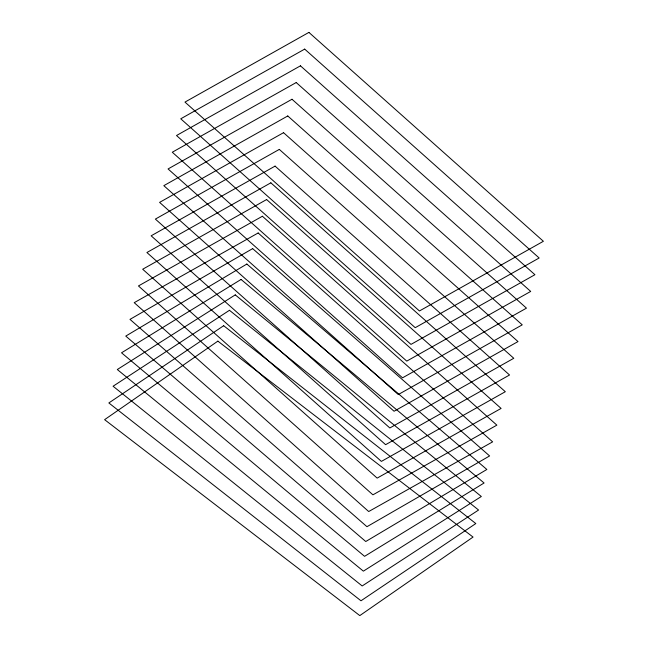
<?xml version="1.0" encoding="UTF-8"?>
<svg xmlns="http://www.w3.org/2000/svg" width="648" height="648" viewBox="0 0 648 648"><rect width="100%" height="100%" fill="white"/><g stroke="black" fill="none" stroke-linecap="round" stroke-linejoin="round"><path stroke-width="0.97" d="M217.866 341.132L104.612 419.661L359.802 615.6L473.048 537.071L217.866 341.132M223.665 325.717L108.848 402.951L360.993 600.785L475.81 523.552L223.665 325.717M229.457 310.295L113.076 386.232L362.183 585.97L478.572 510.033L229.457 310.295M235.256 294.881L117.304 369.522L363.374 571.147L481.326 496.506L235.256 294.881M241.048 279.458L121.532 352.804L364.573 556.332L484.088 482.987L241.048 279.458M246.848 264.044L125.761 336.093L365.764 541.517L486.851 469.468L246.848 264.044M252.647 248.621L129.989 319.375L366.954 526.702L489.613 455.941L252.647 248.621M308.91 32.4L184.972 102.092L419.442 310.967L543.389 241.283L308.91 32.4M304.682 49.11L180.743 118.803L415.214 327.686L539.152 257.993L304.682 49.11M300.453 65.829L176.515 135.521L410.986 344.396L534.924 274.712L300.453 65.829M296.225 82.539L172.287 152.231L406.758 361.114L530.696 291.422L296.225 82.539M291.997 99.257L168.059 168.95L402.53 377.825L526.468 308.14L291.997 99.257M287.769 115.968L163.823 185.66L398.301 394.543L522.239 324.851L287.769 115.968M283.541 132.686L159.594 202.379L394.065 411.253L518.011 341.569L283.541 132.686M279.304 149.396L155.366 219.089L389.837 427.972L513.783 358.279L279.304 149.396M275.076 166.115L151.138 235.807L385.609 444.682L509.547 374.998L275.076 166.115M270.848 182.825L146.91 252.518L381.38 461.4L505.319 391.708L270.848 182.825M266.62 199.543L142.682 269.236L377.152 478.111L501.09 408.426L266.62 199.543M262.391 216.254L138.453 285.946L372.924 494.829L496.862 425.137L262.391 216.254M258.163 232.972L134.217 302.665L368.696 511.539L492.634 441.855L258.163 232.972"/></g></svg>
